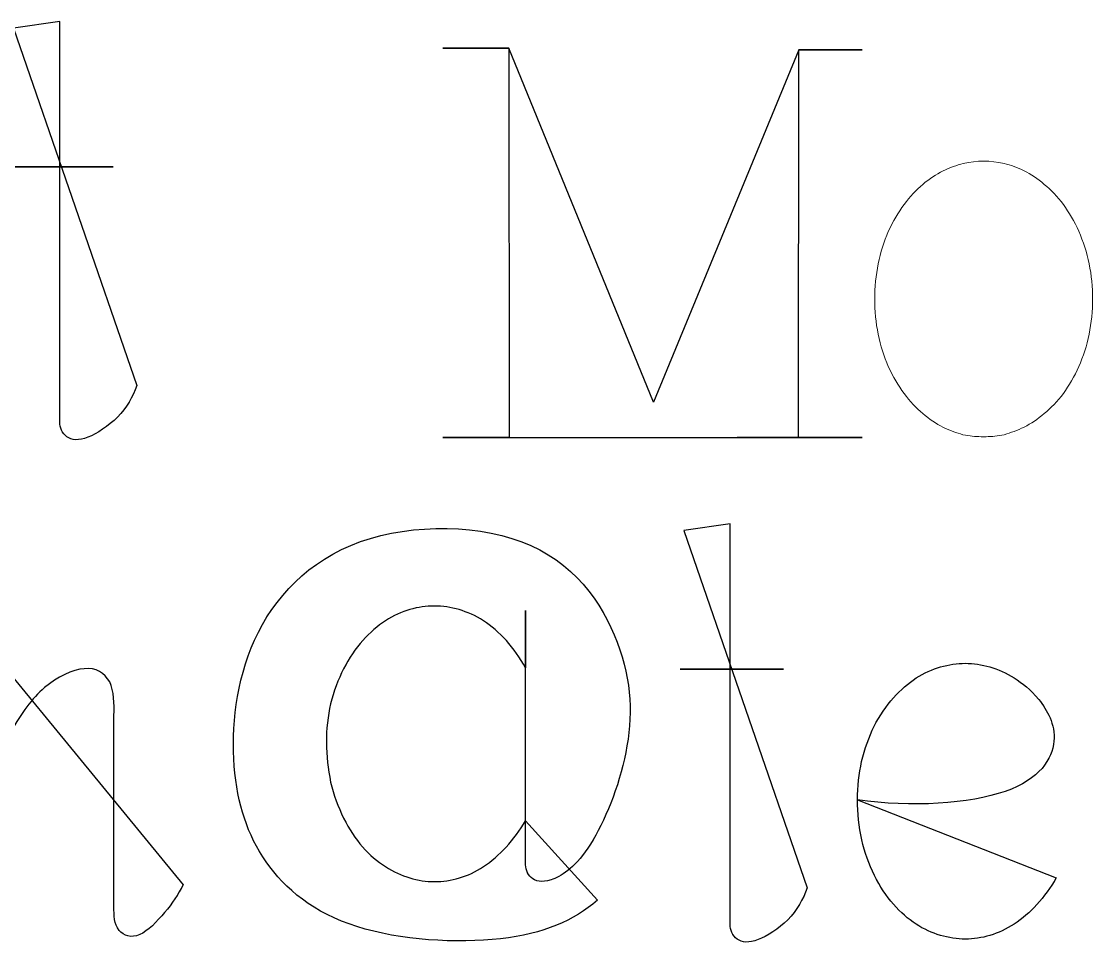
# Model space of a CAD drawing. Header units: centimetres. Extents: x -9.8 to 9.8, y -7.3 to 7.3.
# Drawn here: x -8.306 to -7.584, y 6.018 to 6.639 of the extents above; entities that cross this region are included whole.
import ezdxf

# ---------------------------------------------------------------- set-up
doc = ezdxf.new("R2010")
doc.units = ezdxf.units.CM
doc.header["$MEASUREMENT"] = 0
doc.layers.add('Layer 1', color=7, linetype='Continuous')

msp = doc.modelspace()

# ---------------------------------------------------------------- linework, layer by layer
at = {"layer": 'Layer 1', "color": 7}
for points, knots in [([(-8.31104, 6.63437), (-8.31104, 6.63437), (-8.27979, 6.63895), (-8.27979, 6.63895), (-8.27979, 6.63895), (-8.27979, 6.63895), (-8.27979, 6.54103), (-8.27979, 6.54103), (-8.27979, 6.54103), (-8.27979, 6.54103), (-8.24397, 6.54103), (-8.24397, 6.54103), (-8.24397, 6.54103), (-8.24397, 6.54103), (-8.31331, 6.54103), (-8.31331, 6.54103), (-8.31331, 6.54103), (-8.31331, 6.54103), (-8.27979, 6.54103), (-8.27979, 6.54103), (-8.27979, 6.54103), (-8.27979, 6.54103), (-8.27979, 6.36921), (-8.27979, 6.36921), (-8.27979, 6.36921), (-8.27979, 6.3654), (-8.27826, 6.36159), (-8.27503, 6.35931), (-8.27503, 6.35931), (-8.2718, 6.35682), (-8.26722, 6.35645), (-8.26093, 6.35894), (-8.26093, 6.35894), (-8.25484, 6.36122), (-8.24722, 6.36637), (-8.24093, 6.37246), (-8.24093, 6.37246), (-8.23503, 6.37876), (-8.23064, 6.38598), (-8.22797, 6.39381), (-8.22797, 6.39381), (-8.22797, 6.39381), (-8.31104, 6.63437), (-8.31104, 6.63437)], [0, 0, 0, 0, 0.083333, 0.083333, 0.083333, 0.083333, 0.166667, 0.166667, 0.166667, 0.166667, 0.25, 0.25, 0.25, 0.25, 0.333333, 0.333333, 0.333333, 0.333333, 0.416667, 0.416667, 0.416667, 0.416667, 0.5, 0.5, 0.5, 0.5, 0.583333, 0.583333, 0.583333, 0.583333, 0.666667, 0.666667, 0.666667, 0.666667, 0.75, 0.75, 0.75, 0.75, 0.833333, 0.833333, 0.833333, 0.833333, 1, 1, 1, 1]), ([(-7.93462, 6.35873), (-7.93462, 6.35873), (-8.02206, 6.35873), (-8.02206, 6.35873), (-8.02206, 6.35873), (-8.02206, 6.35873), (-7.97729, 6.35873), (-7.97729, 6.35873), (-7.97729, 6.35873), (-7.97729, 6.35873), (-7.97748, 6.62104), (-7.97748, 6.62104), (-7.97748, 6.62104), (-7.97748, 6.62104), (-8.02206, 6.62104), (-8.02206, 6.62104), (-8.02206, 6.62104), (-8.02206, 6.62104), (-7.97748, 6.62104), (-7.97748, 6.62104), (-7.97748, 6.62104), (-7.97748, 6.62104), (-7.88014, 6.38254), (-7.88014, 6.38254), (-7.88014, 6.38254), (-7.88014, 6.38254), (-7.78222, 6.6199), (-7.78222, 6.6199), (-7.78222, 6.6199), (-7.78222, 6.6199), (-7.73972, 6.6199), (-7.73972, 6.6199), (-7.73972, 6.6199), (-7.73972, 6.6199), (-7.78222, 6.6199), (-7.78222, 6.6199), (-7.78222, 6.6199), (-7.78222, 6.6199), (-7.7824, 6.35873), (-7.7824, 6.35873), (-7.7824, 6.35873), (-7.7824, 6.35873), (-7.82376, 6.35873), (-7.82376, 6.35873), (-7.82376, 6.35873), (-7.82376, 6.35873), (-7.73972, 6.35873), (-7.73972, 6.35873), (-7.73972, 6.35873), (-7.73972, 6.35873), (-7.93462, 6.35873), (-7.93462, 6.35873)], [0, 0, 0, 0, 0.071429, 0.071429, 0.071429, 0.071429, 0.142857, 0.142857, 0.142857, 0.142857, 0.214286, 0.214286, 0.214286, 0.214286, 0.285714, 0.285714, 0.285714, 0.285714, 0.357143, 0.357143, 0.357143, 0.357143, 0.428571, 0.428571, 0.428571, 0.428571, 0.5, 0.5, 0.5, 0.5, 0.571429, 0.571429, 0.571429, 0.571429, 0.642857, 0.642857, 0.642857, 0.642857, 0.714286, 0.714286, 0.714286, 0.714286, 0.785714, 0.785714, 0.785714, 0.785714, 0.857143, 0.857143, 0.857143, 0.857143, 1, 1, 1, 1]), ([(-8.39068, 6.29356), (-8.39068, 6.29356), (-8.35181, 6.30137), (-8.35181, 6.30137), (-8.35181, 6.30137), (-8.35181, 6.30137), (-8.35162, 6.02096), (-8.35162, 6.02096), (-8.35162, 6.02096), (-8.35162, 6.02096), (-8.35181, 6.05448), (-8.35181, 6.05448), (-8.35181, 6.05448), (-8.34628, 6.07639), (-8.3398, 6.0983), (-8.33313, 6.11621), (-8.33313, 6.11621), (-8.32646, 6.13431), (-8.31961, 6.14878), (-8.31276, 6.16079), (-8.31276, 6.16079), (-8.3057, 6.17317), (-8.29866, 6.18288), (-8.29009, 6.19032), (-8.29009, 6.19032), (-8.28152, 6.19757), (-8.27123, 6.20252), (-8.26342, 6.20307), (-8.26342, 6.20307), (-8.25543, 6.20384), (-8.2499, 6.20021), (-8.24627, 6.19413), (-8.24627, 6.19413), (-8.24323, 6.18783), (-8.24323, 6.17947), (-8.24341, 6.17146), (-8.24341, 6.17146), (-8.24341, 6.17146), (-8.24341, 6.04287), (-8.24341, 6.04287), (-8.24341, 6.04287), (-8.24341, 6.03715), (-8.24341, 6.03086), (-8.23997, 6.02686), (-8.23997, 6.02686), (-8.23674, 6.02305), (-8.23177, 6.02152), (-8.22605, 6.024), (-8.22605, 6.024), (-8.22052, 6.02628), (-8.21443, 6.03276), (-8.20928, 6.03887), (-8.20928, 6.03887), (-8.20415, 6.04496), (-8.20013, 6.05107), (-8.19671, 6.05755), (-8.19671, 6.05755), (-8.19671, 6.05755), (-8.39068, 6.29356), (-8.39068, 6.29356)], [0, 0, 0, 0, 0.0625, 0.0625, 0.0625, 0.0625, 0.125, 0.125, 0.125, 0.125, 0.1875, 0.1875, 0.1875, 0.1875, 0.25, 0.25, 0.25, 0.25, 0.3125, 0.3125, 0.3125, 0.3125, 0.375, 0.375, 0.375, 0.375, 0.4375, 0.4375, 0.4375, 0.4375, 0.5, 0.5, 0.5, 0.5, 0.5625, 0.5625, 0.5625, 0.5625, 0.625, 0.625, 0.625, 0.625, 0.6875, 0.6875, 0.6875, 0.6875, 0.75, 0.75, 0.75, 0.75, 0.8125, 0.8125, 0.8125, 0.8125, 0.875, 0.875, 0.875, 0.875, 1, 1, 1, 1]), ([(-7.96623, 6.1006), (-7.97004, 6.09433), (-7.97443, 6.08822), (-7.97938, 6.0829), (-7.97938, 6.0829), (-7.98414, 6.07777), (-7.98909, 6.07319), (-7.99462, 6.06975), (-7.99462, 6.06975), (-7.99996, 6.06613), (-8.00528, 6.06385), (-8.01081, 6.06213), (-8.01081, 6.06213), (-8.01634, 6.06041), (-8.02205, 6.05964), (-8.02758, 6.05964), (-8.02758, 6.05964), (-8.03864, 6.05964), (-8.04988, 6.06287), (-8.06055, 6.06975), (-8.06055, 6.06975), (-8.06608, 6.07319), (-8.07121, 6.07756), (-8.07598, 6.08309), (-8.07598, 6.08309), (-8.08074, 6.08862), (-8.08513, 6.09508), (-8.08873, 6.10233), (-8.08873, 6.10233), (-8.09254, 6.10995), (-8.0954, 6.11815), (-8.09749, 6.12672), (-8.09749, 6.12672), (-8.09921, 6.13548), (-8.10035, 6.14445), (-8.10035, 6.1532), (-8.10035, 6.1532), (-8.10035, 6.16235), (-8.0994, 6.17111), (-8.09749, 6.17929), (-8.09749, 6.17929), (-8.0954, 6.18768), (-8.09254, 6.19585), (-8.08873, 6.20292), (-8.08873, 6.20292), (-8.08511, 6.21017), (-8.08074, 6.21665), (-8.07577, 6.22197), (-8.07577, 6.22197), (-8.07101, 6.2275), (-8.06585, 6.23189), (-8.06053, 6.23531), (-8.06053, 6.23531), (-8.05521, 6.23893), (-8.04968, 6.24121), (-8.04415, 6.24293), (-8.04415, 6.24293), (-8.03862, 6.24446), (-8.03312, 6.24521), (-8.02759, 6.24521), (-8.02759, 6.24521), (-8.01656, 6.24521), (-8.00531, 6.24217), (-7.99462, 6.23531), (-7.99462, 6.23531), (-7.9893, 6.23187), (-7.98414, 6.2275), (-7.97919, 6.22197), (-7.97919, 6.22197), (-7.97443, 6.21665), (-7.96985, 6.21035), (-7.96623, 6.20369), (-7.96623, 6.20369), (-7.96623, 6.20369), (-7.96623, 6.24216), (-7.96623, 6.24216), (-7.96623, 6.24216), (-7.96623, 6.24216), (-7.96623, 6.07224), (-7.96623, 6.07224), (-7.96623, 6.07224), (-7.96623, 6.06862), (-7.96528, 6.06481), (-7.96242, 6.06234), (-7.96242, 6.06234), (-7.95975, 6.05985), (-7.95557, 6.0589), (-7.94908, 6.06081), (-7.94908, 6.06081), (-7.9426, 6.06309), (-7.93384, 6.06824), (-7.92431, 6.08214), (-7.92431, 6.08214), (-7.91497, 6.09606), (-7.90489, 6.11871), (-7.89973, 6.14233), (-7.89973, 6.14233), (-7.89439, 6.16575), (-7.89383, 6.18958), (-7.90277, 6.21586), (-7.90277, 6.21586), (-7.91153, 6.24234), (-7.92981, 6.27129), (-7.96259, 6.28597), (-7.96259, 6.28597), (-7.99516, 6.30063), (-8.04223, 6.30102), (-8.07747, 6.28864), (-8.07747, 6.28864), (-8.11271, 6.27589), (-8.13576, 6.25073), (-8.14872, 6.22236), (-8.14872, 6.22236), (-8.16147, 6.19416), (-8.16415, 6.16312), (-8.16243, 6.1374), (-8.16243, 6.1374), (-8.16015, 6.11168), (-8.15367, 6.09131), (-8.14092, 6.073), (-8.14092, 6.073), (-8.12817, 6.05472), (-8.10891, 6.03852), (-8.07977, 6.02937), (-8.07977, 6.02937), (-8.05082, 6.02003), (-8.01233, 6.01794), (-7.9832, 6.02117), (-7.9832, 6.02117), (-7.95386, 6.02461), (-7.93386, 6.03337), (-7.91785, 6.04707), (-7.91785, 6.04707), (-7.91785, 6.04707), (-7.96623, 6.1006), (-7.96623, 6.1006)], [0, 0, 0, 0, 0.028571, 0.028571, 0.028571, 0.028571, 0.057143, 0.057143, 0.057143, 0.057143, 0.085714, 0.085714, 0.085714, 0.085714, 0.114286, 0.114286, 0.114286, 0.114286, 0.142857, 0.142857, 0.142857, 0.142857, 0.171429, 0.171429, 0.171429, 0.171429, 0.2, 0.2, 0.2, 0.2, 0.228571, 0.228571, 0.228571, 0.228571, 0.257143, 0.257143, 0.257143, 0.257143, 0.285714, 0.285714, 0.285714, 0.285714, 0.314286, 0.314286, 0.314286, 0.314286, 0.342857, 0.342857, 0.342857, 0.342857, 0.371429, 0.371429, 0.371429, 0.371429, 0.4, 0.4, 0.4, 0.4, 0.428571, 0.428571, 0.428571, 0.428571, 0.457143, 0.457143, 0.457143, 0.457143, 0.485714, 0.485714, 0.485714, 0.485714, 0.514286, 0.514286, 0.514286, 0.514286, 0.542857, 0.542857, 0.542857, 0.542857, 0.571429, 0.571429, 0.571429, 0.571429, 0.6, 0.6, 0.6, 0.6, 0.628571, 0.628571, 0.628571, 0.628571, 0.657143, 0.657143, 0.657143, 0.657143, 0.685714, 0.685714, 0.685714, 0.685714, 0.714286, 0.714286, 0.714286, 0.714286, 0.742857, 0.742857, 0.742857, 0.742857, 0.771429, 0.771429, 0.771429, 0.771429, 0.8, 0.8, 0.8, 0.8, 0.828571, 0.828571, 0.828571, 0.828571, 0.857143, 0.857143, 0.857143, 0.857143, 0.885714, 0.885714, 0.885714, 0.885714, 0.914286, 0.914286, 0.914286, 0.914286, 0.942857, 0.942857, 0.942857, 0.942857, 1, 1, 1, 1]), ([(-7.85974, 6.29605), (-7.85974, 6.29605), (-7.82849, 6.30063), (-7.82849, 6.30063), (-7.82849, 6.30063), (-7.82849, 6.30063), (-7.82849, 6.20271), (-7.82849, 6.20271), (-7.82849, 6.20271), (-7.82849, 6.20271), (-7.79267, 6.20271), (-7.79267, 6.20271), (-7.79267, 6.20271), (-7.79267, 6.20271), (-7.86204, 6.20271), (-7.86204, 6.20271), (-7.86204, 6.20271), (-7.86204, 6.20271), (-7.82852, 6.20271), (-7.82852, 6.20271), (-7.82852, 6.20271), (-7.82852, 6.20271), (-7.82852, 6.03089), (-7.82852, 6.03089), (-7.82852, 6.03089), (-7.82852, 6.02708), (-7.82699, 6.02327), (-7.82376, 6.02097), (-7.82376, 6.02097), (-7.82051, 6.01869), (-7.81595, 6.01811), (-7.80966, 6.0206), (-7.80966, 6.0206), (-7.80357, 6.02269), (-7.79577, 6.02803), (-7.78966, 6.03394), (-7.78966, 6.03394), (-7.78357, 6.04042), (-7.77937, 6.04765), (-7.7767, 6.05545), (-7.7767, 6.05545), (-7.7767, 6.05545), (-7.85974, 6.29605), (-7.85974, 6.29605)], [0, 0, 0, 0, 0.083333, 0.083333, 0.083333, 0.083333, 0.166667, 0.166667, 0.166667, 0.166667, 0.25, 0.25, 0.25, 0.25, 0.333333, 0.333333, 0.333333, 0.333333, 0.416667, 0.416667, 0.416667, 0.416667, 0.5, 0.5, 0.5, 0.5, 0.583333, 0.583333, 0.583333, 0.583333, 0.666667, 0.666667, 0.666667, 0.666667, 0.75, 0.75, 0.75, 0.75, 0.833333, 0.833333, 0.833333, 0.833333, 1, 1, 1, 1]), ([(-7.85974, 6.29605), (-7.85974, 6.29605), (-7.85974, 6.29605), (-7.85974, 6.29605), (-7.85974, 6.29605), (-7.85974, 6.29605), (-7.85974, 6.29605), (-7.85974, 6.29605)], [0, 0, 0, 0, 0.333333, 0.333333, 0.333333, 0.333333, 1, 1, 1, 1]), ([(-7.74277, 6.11471), (-7.70657, 6.10937), (-7.66715, 6.11204), (-7.64334, 6.12043), (-7.64334, 6.12043), (-7.61971, 6.12863), (-7.61172, 6.14234), (-7.61056, 6.15414), (-7.61056, 6.15414), (-7.60942, 6.16576), (-7.61514, 6.17528), (-7.62067, 6.18232), (-7.62067, 6.18232), (-7.62639, 6.18917), (-7.63173, 6.19338), (-7.63723, 6.19679), (-7.63723, 6.19679), (-7.64808, 6.20346), (-7.65914, 6.20669), (-7.6702, 6.20669), (-7.6702, 6.20669), (-7.68123, 6.20669), (-7.69248, 6.20346), (-7.70317, 6.19679), (-7.70317, 6.19679), (-7.70851, 6.19317), (-7.71365, 6.1888), (-7.7186, 6.18345), (-7.7186, 6.18345), (-7.72336, 6.17792), (-7.72773, 6.17144), (-7.73156, 6.1644), (-7.73156, 6.1644), (-7.735, 6.15697), (-7.73804, 6.14916), (-7.73995, 6.14059), (-7.73995, 6.14059), (-7.74184, 6.13241), (-7.74277, 6.12365), (-7.74277, 6.11471), (-7.74277, 6.11471), (-7.74277, 6.10577), (-7.74182, 6.0968), (-7.73991, 6.08785), (-7.73991, 6.08785), (-7.738, 6.07946), (-7.73496, 6.07129), (-7.73134, 6.06385), (-7.73134, 6.06385), (-7.72772, 6.05642), (-7.72335, 6.04993), (-7.71859, 6.04443), (-7.71859, 6.04443), (-7.71364, 6.0389), (-7.70867, 6.03451), (-7.70335, 6.03109), (-7.70335, 6.03109), (-7.69803, 6.02747), (-7.6925, 6.02519), (-7.68697, 6.02347), (-7.68697, 6.02347), (-7.68125, 6.02194), (-7.67573, 6.02098), (-7.6702, 6.02098), (-7.6702, 6.02098), (-7.65914, 6.02098), (-7.6479, 6.02421), (-7.63723, 6.03109), (-7.63723, 6.03109), (-7.63189, 6.03453), (-7.62675, 6.03908), (-7.62199, 6.04424), (-7.62199, 6.04424), (-7.61723, 6.0494), (-7.61265, 6.05567), (-7.60903, 6.06215), (-7.60903, 6.06215), (-7.60903, 6.06215), (-7.74277, 6.11471), (-7.74277, 6.11471)], [0, 0, 0, 0, 0.047619, 0.047619, 0.047619, 0.047619, 0.095238, 0.095238, 0.095238, 0.095238, 0.142857, 0.142857, 0.142857, 0.142857, 0.190476, 0.190476, 0.190476, 0.190476, 0.238095, 0.238095, 0.238095, 0.238095, 0.285714, 0.285714, 0.285714, 0.285714, 0.333333, 0.333333, 0.333333, 0.333333, 0.380952, 0.380952, 0.380952, 0.380952, 0.428571, 0.428571, 0.428571, 0.428571, 0.47619, 0.47619, 0.47619, 0.47619, 0.52381, 0.52381, 0.52381, 0.52381, 0.571429, 0.571429, 0.571429, 0.571429, 0.619048, 0.619048, 0.619048, 0.619048, 0.666667, 0.666667, 0.666667, 0.666667, 0.714286, 0.714286, 0.714286, 0.714286, 0.761905, 0.761905, 0.761905, 0.761905, 0.809524, 0.809524, 0.809524, 0.809524, 0.857143, 0.857143, 0.857143, 0.857143, 0.904762, 0.904762, 0.904762, 0.904762, 1, 1, 1, 1]), ([(-7.74277, 6.11471), (-7.74277, 6.11471), (-7.74277, 6.11471), (-7.74277, 6.11471), (-7.74277, 6.11471), (-7.74277, 6.11471), (-7.74277, 6.11471), (-7.74277, 6.11471)], [0, 0, 0, 0, 0.333333, 0.333333, 0.333333, 0.333333, 1, 1, 1, 1]), ([(-7.96623, 6.1006), (-7.96623, 6.1006), (-7.96623, 6.1006), (-7.96623, 6.1006), (-7.96623, 6.1006), (-7.96623, 6.1006), (-7.96623, 6.1006), (-7.96623, 6.1006)], [0, 0, 0, 0, 0.333333, 0.333333, 0.333333, 0.333333, 1, 1, 1, 1])]:
    msp.add_open_spline(points, degree=3, knots=knots, dxfattribs=at)
at = {"layer": 'Layer 1', "lineweight": 0}
for points, knots in [([(-8.31104, 6.63437), (-8.31104, 6.63437), (-8.27979, 6.63895), (-8.27979, 6.63895), (-8.27979, 6.63895), (-8.27979, 6.63895), (-8.27979, 6.54103), (-8.27979, 6.54103), (-8.27979, 6.54103), (-8.27979, 6.54103), (-8.24397, 6.54103), (-8.24397, 6.54103), (-8.24397, 6.54103), (-8.24397, 6.54103), (-8.31331, 6.54103), (-8.31331, 6.54103), (-8.31331, 6.54103), (-8.31331, 6.54103), (-8.27979, 6.54103), (-8.27979, 6.54103), (-8.27979, 6.54103), (-8.27979, 6.54103), (-8.27979, 6.36921), (-8.27979, 6.36921), (-8.27979, 6.36921), (-8.27979, 6.3654), (-8.27826, 6.36159), (-8.27503, 6.35931), (-8.27503, 6.35931), (-8.2718, 6.35682), (-8.26722, 6.35645), (-8.26093, 6.35894), (-8.26093, 6.35894), (-8.25484, 6.36122), (-8.24722, 6.36637), (-8.24093, 6.37246), (-8.24093, 6.37246), (-8.23503, 6.37876), (-8.23064, 6.38598), (-8.22797, 6.39381)], [0, 0, 0, 0, 0.090909, 0.090909, 0.090909, 0.090909, 0.181818, 0.181818, 0.181818, 0.181818, 0.272727, 0.272727, 0.272727, 0.272727, 0.363636, 0.363636, 0.363636, 0.363636, 0.454545, 0.454545, 0.454545, 0.454545, 0.545455, 0.545455, 0.545455, 0.545455, 0.636364, 0.636364, 0.636364, 0.636364, 0.727273, 0.727273, 0.727273, 0.727273, 0.818182, 0.818182, 0.818182, 0.818182, 1, 1, 1, 1]), ([(-7.93462, 6.35873), (-7.93462, 6.35873), (-8.02206, 6.35873), (-8.02206, 6.35873), (-8.02206, 6.35873), (-8.02206, 6.35873), (-7.97729, 6.35873), (-7.97729, 6.35873), (-7.97729, 6.35873), (-7.97729, 6.35873), (-7.97748, 6.62104), (-7.97748, 6.62104), (-7.97748, 6.62104), (-7.97748, 6.62104), (-8.02206, 6.62104), (-8.02206, 6.62104), (-8.02206, 6.62104), (-8.02206, 6.62104), (-7.97748, 6.62104), (-7.97748, 6.62104), (-7.97748, 6.62104), (-7.97748, 6.62104), (-7.88014, 6.38254), (-7.88014, 6.38254), (-7.88014, 6.38254), (-7.88014, 6.38254), (-7.78222, 6.6199), (-7.78222, 6.6199), (-7.78222, 6.6199), (-7.78222, 6.6199), (-7.73972, 6.6199), (-7.73972, 6.6199), (-7.73972, 6.6199), (-7.73972, 6.6199), (-7.78222, 6.6199), (-7.78222, 6.6199), (-7.78222, 6.6199), (-7.78222, 6.6199), (-7.7824, 6.35873), (-7.7824, 6.35873), (-7.7824, 6.35873), (-7.7824, 6.35873), (-7.82376, 6.35873), (-7.82376, 6.35873), (-7.82376, 6.35873), (-7.82376, 6.35873), (-7.73972, 6.35873), (-7.73972, 6.35873), (-7.73972, 6.35873), (-7.93462, 6.35873), (-7.93462, 6.35873)], [0, 0, 0, 0, 0.076923, 0.076923, 0.076923, 0.076923, 0.153846, 0.153846, 0.153846, 0.153846, 0.230769, 0.230769, 0.230769, 0.230769, 0.307692, 0.307692, 0.307692, 0.307692, 0.384615, 0.384615, 0.384615, 0.384615, 0.461538, 0.461538, 0.461538, 0.461538, 0.538462, 0.538462, 0.538462, 0.538462, 0.615385, 0.615385, 0.615385, 0.615385, 0.692308, 0.692308, 0.692308, 0.692308, 0.769231, 0.769231, 0.769231, 0.769231, 0.846154, 0.846154, 0.846154, 0.846154, 1, 1, 1, 1.1949, 1.1949, 1.1949, 1.1949]), ([(-8.39068, 6.29356), (-8.39068, 6.29356), (-8.35181, 6.30137), (-8.35181, 6.30137), (-8.35181, 6.30137), (-8.35181, 6.30137), (-8.35162, 6.02096), (-8.35162, 6.02096), (-8.35162, 6.02096), (-8.35162, 6.02096), (-8.35181, 6.05448), (-8.35181, 6.05448), (-8.35181, 6.05448), (-8.34628, 6.07639), (-8.3398, 6.0983), (-8.33313, 6.11621), (-8.33313, 6.11621), (-8.32646, 6.13431), (-8.31961, 6.14878), (-8.31276, 6.16079), (-8.31276, 6.16079), (-8.3057, 6.17317), (-8.29866, 6.18288), (-8.29009, 6.19032), (-8.29009, 6.19032), (-8.28152, 6.19757), (-8.27123, 6.20252), (-8.26342, 6.20307), (-8.26342, 6.20307), (-8.25543, 6.20384), (-8.2499, 6.20021), (-8.24627, 6.19413), (-8.24627, 6.19413), (-8.24323, 6.18783), (-8.24323, 6.17947), (-8.24341, 6.17146), (-8.24341, 6.17146), (-8.24341, 6.17146), (-8.24341, 6.04287), (-8.24341, 6.04287), (-8.24341, 6.04287), (-8.24341, 6.03715), (-8.24341, 6.03086), (-8.23997, 6.02686), (-8.23997, 6.02686), (-8.23674, 6.02305), (-8.23177, 6.02152), (-8.22605, 6.024), (-8.22605, 6.024), (-8.22052, 6.02628), (-8.21443, 6.03276), (-8.20928, 6.03887), (-8.20928, 6.03887), (-8.20415, 6.04496), (-8.20013, 6.05107), (-8.19671, 6.05755)], [0, 0, 0, 0, 0.066667, 0.066667, 0.066667, 0.066667, 0.133333, 0.133333, 0.133333, 0.133333, 0.2, 0.2, 0.2, 0.2, 0.266667, 0.266667, 0.266667, 0.266667, 0.333333, 0.333333, 0.333333, 0.333333, 0.4, 0.4, 0.4, 0.4, 0.466667, 0.466667, 0.466667, 0.466667, 0.533333, 0.533333, 0.533333, 0.533333, 0.6, 0.6, 0.6, 0.6, 0.666667, 0.666667, 0.666667, 0.666667, 0.733333, 0.733333, 0.733333, 0.733333, 0.8, 0.8, 0.8, 0.8, 0.866667, 0.866667, 0.866667, 0.866667, 1, 1, 1, 1]), ([(-7.96623, 6.1006), (-7.97004, 6.09433), (-7.97443, 6.08822), (-7.97938, 6.0829), (-7.97938, 6.0829), (-7.98414, 6.07777), (-7.98909, 6.07319), (-7.99462, 6.06975), (-7.99462, 6.06975), (-7.99996, 6.06613), (-8.00528, 6.06385), (-8.01081, 6.06213), (-8.01081, 6.06213), (-8.01634, 6.06041), (-8.02205, 6.05964), (-8.02758, 6.05964), (-8.02758, 6.05964), (-8.03864, 6.05964), (-8.04988, 6.06287), (-8.06055, 6.06975), (-8.06055, 6.06975), (-8.06608, 6.07319), (-8.07121, 6.07756), (-8.07598, 6.08309), (-8.07598, 6.08309), (-8.08074, 6.08862), (-8.08513, 6.09508), (-8.08873, 6.10233), (-8.08873, 6.10233), (-8.09254, 6.10995), (-8.0954, 6.11815), (-8.09749, 6.12672), (-8.09749, 6.12672), (-8.09921, 6.13548), (-8.10035, 6.14445), (-8.10035, 6.1532), (-8.10035, 6.1532), (-8.10035, 6.16235), (-8.0994, 6.17111), (-8.09749, 6.17929), (-8.09749, 6.17929), (-8.0954, 6.18768), (-8.09254, 6.19585), (-8.08873, 6.20292), (-8.08873, 6.20292), (-8.08511, 6.21017), (-8.08074, 6.21665), (-8.07577, 6.22197), (-8.07577, 6.22197), (-8.07101, 6.2275), (-8.06585, 6.23189), (-8.06053, 6.23531), (-8.06053, 6.23531), (-8.05521, 6.23893), (-8.04968, 6.24121), (-8.04415, 6.24293), (-8.04415, 6.24293), (-8.03862, 6.24446), (-8.03312, 6.24521), (-8.02759, 6.24521), (-8.02759, 6.24521), (-8.01656, 6.24521), (-8.00531, 6.24217), (-7.99462, 6.23531), (-7.99462, 6.23531), (-7.9893, 6.23187), (-7.98414, 6.2275), (-7.97919, 6.22197), (-7.97919, 6.22197), (-7.97443, 6.21665), (-7.96985, 6.21035), (-7.96623, 6.20369), (-7.96623, 6.20369), (-7.96623, 6.20369), (-7.96623, 6.24216), (-7.96623, 6.24216), (-7.96623, 6.24216), (-7.96623, 6.24216), (-7.96623, 6.07224), (-7.96623, 6.07224), (-7.96623, 6.07224), (-7.96623, 6.06862), (-7.96528, 6.06481), (-7.96242, 6.06234), (-7.96242, 6.06234), (-7.95975, 6.05985), (-7.95557, 6.0589), (-7.94908, 6.06081), (-7.94908, 6.06081), (-7.9426, 6.06309), (-7.93384, 6.06824), (-7.92431, 6.08214), (-7.92431, 6.08214), (-7.91497, 6.09606), (-7.90489, 6.11871), (-7.89973, 6.14233), (-7.89973, 6.14233), (-7.89439, 6.16575), (-7.89383, 6.18958), (-7.90277, 6.21586), (-7.90277, 6.21586), (-7.91153, 6.24234), (-7.92981, 6.27129), (-7.96259, 6.28597), (-7.96259, 6.28597), (-7.99516, 6.30063), (-8.04223, 6.30102), (-8.07747, 6.28864), (-8.07747, 6.28864), (-8.11271, 6.27589), (-8.13576, 6.25073), (-8.14872, 6.22236), (-8.14872, 6.22236), (-8.16147, 6.19416), (-8.16415, 6.16312), (-8.16243, 6.1374), (-8.16243, 6.1374), (-8.16015, 6.11168), (-8.15367, 6.09131), (-8.14092, 6.073), (-8.14092, 6.073), (-8.12817, 6.05472), (-8.10891, 6.03852), (-8.07977, 6.02937), (-8.07977, 6.02937), (-8.05082, 6.02003), (-8.01233, 6.01794), (-7.9832, 6.02117), (-7.9832, 6.02117), (-7.95386, 6.02461), (-7.93386, 6.03337), (-7.91785, 6.04707)], [0, 0, 0, 0, 0.029412, 0.029412, 0.029412, 0.029412, 0.058824, 0.058824, 0.058824, 0.058824, 0.088235, 0.088235, 0.088235, 0.088235, 0.117647, 0.117647, 0.117647, 0.117647, 0.147059, 0.147059, 0.147059, 0.147059, 0.176471, 0.176471, 0.176471, 0.176471, 0.205882, 0.205882, 0.205882, 0.205882, 0.235294, 0.235294, 0.235294, 0.235294, 0.264706, 0.264706, 0.264706, 0.264706, 0.294118, 0.294118, 0.294118, 0.294118, 0.323529, 0.323529, 0.323529, 0.323529, 0.352941, 0.352941, 0.352941, 0.352941, 0.382353, 0.382353, 0.382353, 0.382353, 0.411765, 0.411765, 0.411765, 0.411765, 0.441176, 0.441176, 0.441176, 0.441176, 0.470588, 0.470588, 0.470588, 0.470588, 0.5, 0.5, 0.5, 0.5, 0.529412, 0.529412, 0.529412, 0.529412, 0.558824, 0.558824, 0.558824, 0.558824, 0.588235, 0.588235, 0.588235, 0.588235, 0.617647, 0.617647, 0.617647, 0.617647, 0.647059, 0.647059, 0.647059, 0.647059, 0.676471, 0.676471, 0.676471, 0.676471, 0.705882, 0.705882, 0.705882, 0.705882, 0.735294, 0.735294, 0.735294, 0.735294, 0.764706, 0.764706, 0.764706, 0.764706, 0.794118, 0.794118, 0.794118, 0.794118, 0.823529, 0.823529, 0.823529, 0.823529, 0.852941, 0.852941, 0.852941, 0.852941, 0.882353, 0.882353, 0.882353, 0.882353, 0.911765, 0.911765, 0.911765, 0.911765, 0.941176, 0.941176, 0.941176, 0.941176, 1, 1, 1, 1]), ([(-7.85974, 6.29605), (-7.85974, 6.29605), (-7.82849, 6.30063), (-7.82849, 6.30063), (-7.82849, 6.30063), (-7.82849, 6.30063), (-7.82849, 6.20271), (-7.82849, 6.20271), (-7.82849, 6.20271), (-7.82849, 6.20271), (-7.79267, 6.20271), (-7.79267, 6.20271), (-7.79267, 6.20271), (-7.79267, 6.20271), (-7.86204, 6.20271), (-7.86204, 6.20271), (-7.86204, 6.20271), (-7.86204, 6.20271), (-7.82852, 6.20271), (-7.82852, 6.20271), (-7.82852, 6.20271), (-7.82852, 6.20271), (-7.82852, 6.03089), (-7.82852, 6.03089), (-7.82852, 6.03089), (-7.82852, 6.02708), (-7.82699, 6.02327), (-7.82376, 6.02097), (-7.82376, 6.02097), (-7.82051, 6.01869), (-7.81595, 6.01811), (-7.80966, 6.0206), (-7.80966, 6.0206), (-7.80357, 6.02269), (-7.79577, 6.02803), (-7.78966, 6.03394), (-7.78966, 6.03394), (-7.78357, 6.04042), (-7.77937, 6.04765), (-7.7767, 6.05545)], [0, 0, 0, 0, 0.090909, 0.090909, 0.090909, 0.090909, 0.181818, 0.181818, 0.181818, 0.181818, 0.272727, 0.272727, 0.272727, 0.272727, 0.363636, 0.363636, 0.363636, 0.363636, 0.454545, 0.454545, 0.454545, 0.454545, 0.545455, 0.545455, 0.545455, 0.545455, 0.636364, 0.636364, 0.636364, 0.636364, 0.727273, 0.727273, 0.727273, 0.727273, 0.818182, 0.818182, 0.818182, 0.818182, 1, 1, 1, 1]), ([(-7.85974, 6.29605), (-7.85974, 6.29605), (-7.85974, 6.29605), (-7.85974, 6.29605), (-7.85974, 6.29605), (-7.85974, 6.29605), (-7.85974, 6.29605), (-7.85974, 6.29605)], [0, 0, 0, 0, 0.333333, 0.333333, 0.333333, 0.333333, 1, 1, 1, 1]), ([(-7.74277, 6.11471), (-7.70657, 6.10937), (-7.66715, 6.11204), (-7.64334, 6.12043), (-7.64334, 6.12043), (-7.61971, 6.12863), (-7.61172, 6.14234), (-7.61056, 6.15414), (-7.61056, 6.15414), (-7.60942, 6.16576), (-7.61514, 6.17528), (-7.62067, 6.18232), (-7.62067, 6.18232), (-7.62639, 6.18917), (-7.63173, 6.19338), (-7.63723, 6.19679), (-7.63723, 6.19679), (-7.64808, 6.20346), (-7.65914, 6.20669), (-7.6702, 6.20669), (-7.6702, 6.20669), (-7.68123, 6.20669), (-7.69248, 6.20346), (-7.70317, 6.19679), (-7.70317, 6.19679), (-7.70851, 6.19317), (-7.71365, 6.1888), (-7.7186, 6.18345), (-7.7186, 6.18345), (-7.72336, 6.17792), (-7.72773, 6.17144), (-7.73156, 6.1644), (-7.73156, 6.1644), (-7.735, 6.15697), (-7.73804, 6.14916), (-7.73995, 6.14059), (-7.73995, 6.14059), (-7.74184, 6.13241), (-7.74277, 6.12365), (-7.74277, 6.11471), (-7.74277, 6.11471), (-7.74277, 6.10577), (-7.74182, 6.0968), (-7.73991, 6.08785), (-7.73991, 6.08785), (-7.738, 6.07946), (-7.73496, 6.07129), (-7.73134, 6.06385), (-7.73134, 6.06385), (-7.72772, 6.05642), (-7.72335, 6.04993), (-7.71859, 6.04443), (-7.71859, 6.04443), (-7.71364, 6.0389), (-7.70867, 6.03451), (-7.70335, 6.03109), (-7.70335, 6.03109), (-7.69803, 6.02747), (-7.6925, 6.02519), (-7.68697, 6.02347), (-7.68697, 6.02347), (-7.68125, 6.02194), (-7.67573, 6.02098), (-7.6702, 6.02098), (-7.6702, 6.02098), (-7.65914, 6.02098), (-7.6479, 6.02421), (-7.63723, 6.03109), (-7.63723, 6.03109), (-7.63189, 6.03453), (-7.62675, 6.03908), (-7.62199, 6.04424), (-7.62199, 6.04424), (-7.61723, 6.0494), (-7.61265, 6.05567), (-7.60903, 6.06215)], [0, 0, 0, 0, 0.05, 0.05, 0.05, 0.05, 0.1, 0.1, 0.1, 0.1, 0.15, 0.15, 0.15, 0.15, 0.2, 0.2, 0.2, 0.2, 0.25, 0.25, 0.25, 0.25, 0.3, 0.3, 0.3, 0.3, 0.35, 0.35, 0.35, 0.35, 0.4, 0.4, 0.4, 0.4, 0.45, 0.45, 0.45, 0.45, 0.5, 0.5, 0.5, 0.5, 0.55, 0.55, 0.55, 0.55, 0.6, 0.6, 0.6, 0.6, 0.65, 0.65, 0.65, 0.65, 0.7, 0.7, 0.7, 0.7, 0.75, 0.75, 0.75, 0.75, 0.8, 0.8, 0.8, 0.8, 0.85, 0.85, 0.85, 0.85, 0.9, 0.9, 0.9, 0.9, 1, 1, 1, 1]), ([(-7.74277, 6.11471), (-7.74277, 6.11471), (-7.74277, 6.11471), (-7.74277, 6.11471), (-7.74277, 6.11471), (-7.74277, 6.11471), (-7.74277, 6.11471), (-7.74277, 6.11471)], [0, 0, 0, 0, 0.333333, 0.333333, 0.333333, 0.333333, 1, 1, 1, 1]), ([(-7.96623, 6.1006), (-7.96623, 6.1006), (-7.96623, 6.1006), (-7.96623, 6.1006), (-7.96623, 6.1006), (-7.96623, 6.1006), (-7.96623, 6.1006), (-7.96623, 6.1006)], [0, 0, 0, 0, 0.333333, 0.333333, 0.333333, 0.333333, 1, 1, 1, 1])]:
    msp.add_open_spline(points, degree=3, knots=knots, dxfattribs=at)
at = {"layer": 'Layer 1', "color": 7, "lineweight": 0}
msp.add_open_spline([(-7.65821, 6.35929), (-7.65821, 6.35929), (-7.65953, 6.35929), (-7.65953, 6.35929), (-7.65953, 6.35929), (-7.66353, 6.35929), (-7.66734, 6.35985), (-7.67173, 6.36061), (-7.67173, 6.36061), (-7.67612, 6.36193), (-7.68049, 6.36347), (-7.68525, 6.36574), (-7.68525, 6.36574), (-7.68964, 6.36802), (-7.69438, 6.37108), (-7.69877, 6.37489), (-7.69877, 6.37489), (-7.70316, 6.37851), (-7.70734, 6.38309), (-7.71134, 6.38841), (-7.71134, 6.38841), (-7.71534, 6.39373), (-7.71896, 6.39984), (-7.722, 6.40651), (-7.722, 6.40651), (-7.72486, 6.41336), (-7.72734, 6.42061), (-7.72885, 6.42823), (-7.72885, 6.42823), (-7.73038, 6.43604), (-7.73113, 6.44403), (-7.73113, 6.45204), (-7.73113, 6.45204), (-7.73113, 6.46003), (-7.73036, 6.46786), (-7.72885, 6.47567), (-7.72885, 6.47567), (-7.72732, 6.48329), (-7.72485, 6.49072), (-7.722, 6.49758), (-7.722, 6.49758), (-7.71896, 6.50425), (-7.71533, 6.51015), (-7.71134, 6.51568), (-7.71134, 6.51568), (-7.70734, 6.52102), (-7.70314, 6.5256), (-7.69877, 6.5292), (-7.69877, 6.5292), (-7.68983, 6.53682), (-7.68049, 6.541), (-7.67152, 6.5433), (-7.67152, 6.5433), (-7.66239, 6.54539), (-7.65324, 6.54539), (-7.64408, 6.5433), (-7.64408, 6.5433), (-7.63969, 6.54216), (-7.63493, 6.54063), (-7.63056, 6.53835), (-7.63056, 6.53835), (-7.6258, 6.53607), (-7.62141, 6.53303), (-7.61704, 6.52922), (-7.61704, 6.52922), (-7.61246, 6.5256), (-7.60828, 6.52102), (-7.60408, 6.5157), (-7.60408, 6.5157), (-7.60027, 6.51017), (-7.59665, 6.50427), (-7.59379, 6.4976), (-7.59379, 6.4976), (-7.59075, 6.49075), (-7.58826, 6.48331), (-7.58675, 6.47569), (-7.58675, 6.47569), (-7.58522, 6.46788), (-7.58447, 6.46005), (-7.58447, 6.45206), (-7.58447, 6.45206), (-7.58447, 6.44407), (-7.58524, 6.43605), (-7.58675, 6.42825), (-7.58675, 6.42825), (-7.58828, 6.42063), (-7.59075, 6.41338), (-7.59379, 6.40653), (-7.59379, 6.40653), (-7.59665, 6.39986), (-7.60027, 6.39378), (-7.60408, 6.38843), (-7.60408, 6.38843), (-7.60826, 6.38309), (-7.61247, 6.37851), (-7.61704, 6.37491), (-7.61704, 6.37491), (-7.62143, 6.3711), (-7.6258, 6.36806), (-7.63056, 6.36576), (-7.63056, 6.36576), (-7.63495, 6.36348), (-7.63969, 6.36195), (-7.6439, 6.36063), (-7.6439, 6.36063), (-7.64829, 6.35986), (-7.65229, 6.35931), (-7.6561, 6.35931), (-7.6561, 6.35931), (-7.6561, 6.35931), (-7.65821, 6.35931), (-7.65821, 6.35931), (-7.65821, 6.35931), (-7.65821, 6.35931), (-7.65821, 6.35929), (-7.65821, 6.35929)], degree=3, knots=[0, 0, 0, 0, 0.033333, 0.033333, 0.033333, 0.033333, 0.066667, 0.066667, 0.066667, 0.066667, 0.1, 0.1, 0.1, 0.1, 0.133333, 0.133333, 0.133333, 0.133333, 0.166667, 0.166667, 0.166667, 0.166667, 0.2, 0.2, 0.2, 0.2, 0.233333, 0.233333, 0.233333, 0.233333, 0.266667, 0.266667, 0.266667, 0.266667, 0.3, 0.3, 0.3, 0.3, 0.333333, 0.333333, 0.333333, 0.333333, 0.366667, 0.366667, 0.366667, 0.366667, 0.4, 0.4, 0.4, 0.4, 0.433333, 0.433333, 0.433333, 0.433333, 0.466667, 0.466667, 0.466667, 0.466667, 0.5, 0.5, 0.5, 0.5, 0.533333, 0.533333, 0.533333, 0.533333, 0.566667, 0.566667, 0.566667, 0.566667, 0.6, 0.6, 0.6, 0.6, 0.633333, 0.633333, 0.633333, 0.633333, 0.666667, 0.666667, 0.666667, 0.666667, 0.7, 0.7, 0.7, 0.7, 0.733333, 0.733333, 0.733333, 0.733333, 0.766667, 0.766667, 0.766667, 0.766667, 0.8, 0.8, 0.8, 0.8, 0.833333, 0.833333, 0.833333, 0.833333, 0.866667, 0.866667, 0.866667, 0.866667, 0.9, 0.9, 0.9, 0.9, 0.933333, 0.933333, 0.933333, 0.933333, 1, 1, 1, 1], dxfattribs=at)

doc.saveas('drawing.dxf')
